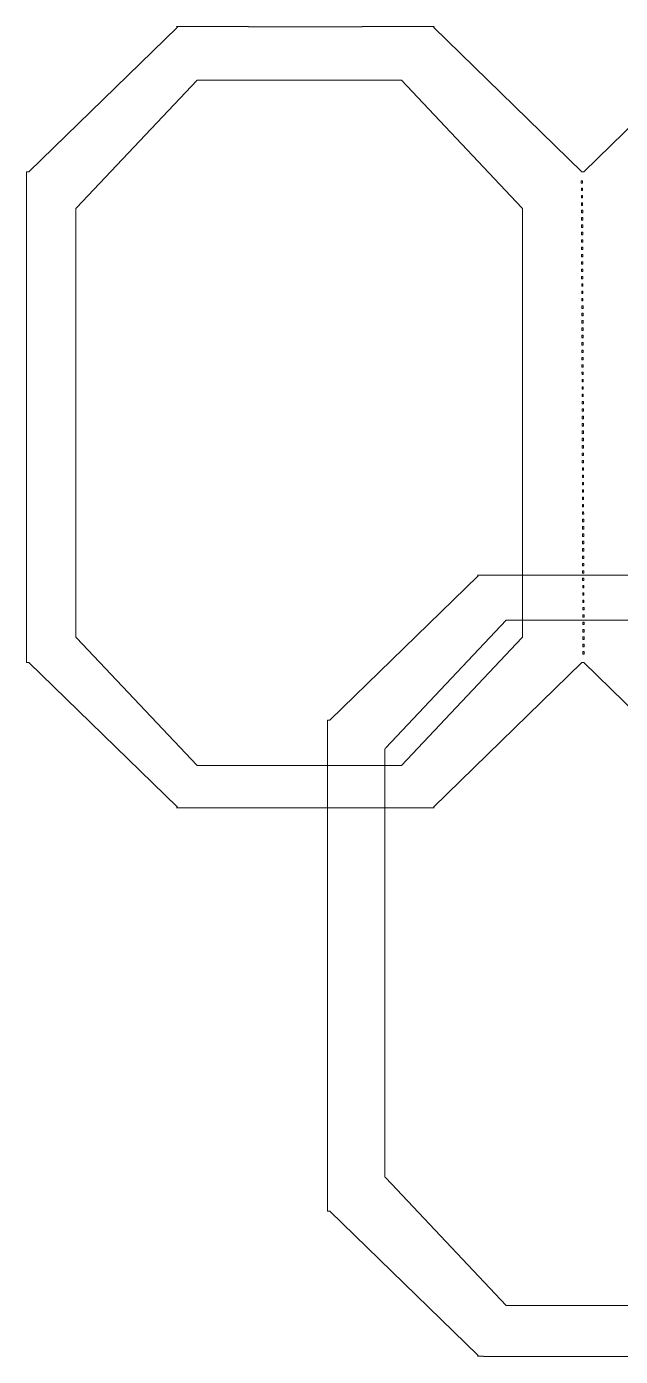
# Model space of a CAD drawing. Header units: centimetres. Extents: x -15.1 to 15.1, y -14.2 to 14.2.
# Drawn here: x -15.07 to -2.4, y -14.17 to 14.17 of the extents above; entities that cross this region are included whole.
import ezdxf

# ---------------------------------------------------------------- set-up
doc = ezdxf.new("R2010")
doc.units = ezdxf.units.CM
doc.header["$MEASUREMENT"] = 0
doc.layers.add('Layer 1', color=7, linetype='Continuous')

msp = doc.modelspace()

# ---------------------------------------------------------------- linework, layer by layer
at = {"layer": 'Layer 1', "color": 254, "lineweight": 15}
for points, knots in [([(-11.86756, 14.17124), (-11.86756, 14.17124), (-11.85185, 14.15718), (-11.85185, 14.15718), (-11.85185, 14.15718), (-11.85185, 14.15718), (-15.01693, 11.07478), (-15.01693, 11.07478), (-15.01693, 11.07478), (-15.01693, 11.07478), (-15.06819, 11.07478), (-15.06819, 11.07478), (-15.06819, 11.07478), (-15.06819, 11.07478), (-15.06819, 11.04005), (-15.06819, 11.04005), (-15.06819, 11.04005), (-15.06819, 11.04005), (-15.06819, 0.65019), (-15.06819, 0.65019), (-15.06819, 0.65019), (-15.06819, 0.65019), (-15.06819, 0.61629), (-15.06819, 0.61629), (-15.06819, 0.61629), (-15.06819, 0.61629), (-15.01693, 0.61629), (-15.01693, 0.61629), (-15.01693, 0.61629), (-15.01693, 0.61629), (-11.85185, -2.46611), (-11.85185, -2.46611), (-11.85185, -2.46611), (-11.85185, -2.46611), (-11.86756, -2.48017), (-11.86756, -2.48017), (-11.86756, -2.48017), (-11.86756, -2.48017), (-11.74023, -2.48017), (-11.74023, -2.48017), (-11.74023, -2.48017), (-11.74023, -2.48017), (-11.74023, -2.48266), (-11.74023, -2.48266), (-11.74023, -2.48266), (-11.74023, -2.48266), (-6.62798, -2.48266), (-6.62798, -2.48266), (-6.62798, -2.48266), (-6.62798, -2.48266), (-6.62798, -2.48017), (-6.62798, -2.48017), (-6.62798, -2.48017), (-6.62798, -2.48017), (-6.37745, -2.48017), (-6.37745, -2.48017), (-6.37745, -2.48017), (-6.37745, -2.48017), (-6.39316, -2.46611), (-6.39316, -2.46611), (-6.39316, -2.46611), (-6.39316, -2.46611), (-3.22808, 0.61629), (-3.22808, 0.61629), (-3.22808, 0.61629), (-3.22808, 0.61629), (-3.18757, 0.61629), (-3.18757, 0.61629), (-3.18757, 0.61629), (-3.18757, 0.61629), (-0.02249, -2.46611), (-0.02249, -2.46611), (-0.02249, -2.46611), (-0.02249, -2.46611), (-0.0382, -2.48017), (-0.0382, -2.48017), (-0.0382, -2.48017), (-0.0382, -2.48017), (0.08913, -2.48017), (0.08913, -2.48017), (0.08913, -2.48017), (0.08913, -2.48017), (0.08913, -2.48266), (0.08913, -2.48266), (0.08913, -2.48266), (0.08913, -2.48266), (5.20137, -2.48266), (5.20137, -2.48266), (5.20137, -2.48266), (5.20137, -2.48266), (5.20137, -2.48017), (5.20137, -2.48017), (5.20137, -2.48017), (5.20137, -2.48017), (5.4519, -2.48017), (5.4519, -2.48017), (5.4519, -2.48017), (5.4519, -2.48017), (5.43619, -2.46611), (5.43619, -2.46611), (5.43619, -2.46611), (5.43619, -2.46611), (8.60127, 0.61629), (8.60127, 0.61629), (8.60127, 0.61629), (8.60127, 0.61629), (8.65253, 0.61629), (8.65253, 0.61629), (8.65253, 0.61629), (8.65253, 0.61629), (8.65253, 0.65102), (8.65253, 0.65102), (8.65253, 0.65102), (8.65253, 0.65102), (8.65253, 11.04088), (8.65253, 11.04088), (8.65253, 11.04088), (8.65253, 11.04088), (8.65253, 11.07478), (8.65253, 11.07478), (8.65253, 11.07478), (8.65253, 11.07478), (8.60127, 11.07478), (8.60127, 11.07478), (8.60127, 11.07478), (8.60127, 11.07478), (5.43619, 14.15718), (5.43619, 14.15718), (5.43619, 14.15718), (5.43619, 14.15718), (5.4519, 14.17124), (5.4519, 14.17124), (5.4519, 14.17124), (5.4519, 14.17124), (3.91897, 14.17124), (3.91897, 14.17124), (3.91897, 14.17124), (3.91897, 14.17124), (3.91897, 14.16875), (3.91897, 14.16875), (3.91897, 14.16875), (3.91897, 14.16875), (1.49473, 14.16875), (1.49473, 14.16875), (1.49473, 14.16875), (1.49473, 14.16875), (1.49473, 14.17124), (1.49473, 14.17124), (1.49473, 14.17124), (1.49473, 14.17124), (-0.0382, 14.17124), (-0.0382, 14.17124), (-0.0382, 14.17124), (-0.0382, 14.17124), (-0.02249, 14.15718), (-0.02249, 14.15718), (-0.02249, 14.15718), (-0.02249, 14.15718), (-3.18757, 11.07478), (-3.18757, 11.07478), (-3.18757, 11.07478), (-3.18757, 11.07478), (-3.22808, 11.07478), (-3.22808, 11.07478), (-3.22808, 11.07478), (-3.22808, 11.07478), (-6.39316, 14.15718), (-6.39316, 14.15718), (-6.39316, 14.15718), (-6.39316, 14.15718), (-6.37745, 14.17124), (-6.37745, 14.17124), (-6.37745, 14.17124), (-6.37745, 14.17124), (-7.91038, 14.17124), (-7.91038, 14.17124), (-7.91038, 14.17124), (-7.91038, 14.17124), (-7.91038, 14.16875), (-7.91038, 14.16875), (-7.91038, 14.16875), (-7.91038, 14.16875), (-10.33462, 14.16875), (-10.33462, 14.16875), (-10.33462, 14.16875), (-10.33462, 14.16875), (-10.33462, 14.17124), (-10.33462, 14.17124), (-10.33462, 14.17124), (-10.33462, 14.17124), (-11.86755, 14.17124), (-11.86755, 14.17124), (-11.86755, 14.17124), (-11.86755, 14.17124), (-11.86756, 14.17124), (-11.86756, 14.17124)], [0, 0, 0, 0, 0.02, 0.02, 0.02, 0.02, 0.04, 0.04, 0.04, 0.04, 0.06, 0.06, 0.06, 0.06, 0.08, 0.08, 0.08, 0.08, 0.1, 0.1, 0.1, 0.1, 0.12, 0.12, 0.12, 0.12, 0.14, 0.14, 0.14, 0.14, 0.16, 0.16, 0.16, 0.16, 0.18, 0.18, 0.18, 0.18, 0.2, 0.2, 0.2, 0.2, 0.22, 0.22, 0.22, 0.22, 0.24, 0.24, 0.24, 0.24, 0.26, 0.26, 0.26, 0.26, 0.28, 0.28, 0.28, 0.28, 0.3, 0.3, 0.3, 0.3, 0.32, 0.32, 0.32, 0.32, 0.34, 0.34, 0.34, 0.34, 0.36, 0.36, 0.36, 0.36, 0.38, 0.38, 0.38, 0.38, 0.4, 0.4, 0.4, 0.4, 0.42, 0.42, 0.42, 0.42, 0.44, 0.44, 0.44, 0.44, 0.46, 0.46, 0.46, 0.46, 0.48, 0.48, 0.48, 0.48, 0.5, 0.5, 0.5, 0.5, 0.52, 0.52, 0.52, 0.52, 0.54, 0.54, 0.54, 0.54, 0.56, 0.56, 0.56, 0.56, 0.58, 0.58, 0.58, 0.58, 0.6, 0.6, 0.6, 0.6, 0.62, 0.62, 0.62, 0.62, 0.64, 0.64, 0.64, 0.64, 0.66, 0.66, 0.66, 0.66, 0.68, 0.68, 0.68, 0.68, 0.7, 0.7, 0.7, 0.7, 0.72, 0.72, 0.72, 0.72, 0.74, 0.74, 0.74, 0.74, 0.76, 0.76, 0.76, 0.76, 0.78, 0.78, 0.78, 0.78, 0.8, 0.8, 0.8, 0.8, 0.82, 0.82, 0.82, 0.82, 0.84, 0.84, 0.84, 0.84, 0.86, 0.86, 0.86, 0.86, 0.88, 0.88, 0.88, 0.88, 0.9, 0.9, 0.9, 0.9, 0.92, 0.92, 0.92, 0.92, 0.94, 0.94, 0.94, 0.94, 0.96, 0.96, 0.96, 0.96, 1, 1, 1, 1]), ([(-3.23801, 10.88379), (-3.23801, 10.88379), (-3.21155, 10.88379), (-3.21155, 10.88379), (-3.21155, 10.88379), (-3.21155, 10.88379), (-3.21155, 10.8317), (-3.21155, 10.8317), (-3.21155, 10.8317), (-3.21155, 10.8317), (-3.23801, 10.8317), (-3.23801, 10.8317), (-3.23801, 10.8317), (-3.23801, 10.8317), (-3.23801, 10.88379), (-3.23801, 10.88379)], [0, 0, 0, 0, 0.2, 0.2, 0.2, 0.2, 0.4, 0.4, 0.4, 0.4, 0.6, 0.6, 0.6, 0.6, 1, 1, 1, 1]), ([(-3.23636, 10.72752), (-3.23636, 10.72752), (-3.2099, 10.72752), (-3.2099, 10.72752), (-3.2099, 10.72752), (-3.2099, 10.72752), (-3.2099, 10.6746), (-3.2099, 10.6746), (-3.2099, 10.6746), (-3.2099, 10.6746), (-3.23636, 10.6746), (-3.23636, 10.6746), (-3.23636, 10.6746), (-3.23636, 10.6746), (-3.23636, 10.72752), (-3.23636, 10.72752)], [0, 0, 0, 0, 0.2, 0.2, 0.2, 0.2, 0.4, 0.4, 0.4, 0.4, 0.6, 0.6, 0.6, 0.6, 1, 1, 1, 1]), ([(-3.23636, 10.57043), (-3.23636, 10.57043), (-3.2099, 10.57043), (-3.2099, 10.57043), (-3.2099, 10.57043), (-3.2099, 10.57043), (-3.2099, 10.51834), (-3.2099, 10.51834), (-3.2099, 10.51834), (-3.2099, 10.51834), (-3.23636, 10.51834), (-3.23636, 10.51834), (-3.23636, 10.51834), (-3.23636, 10.51834), (-3.23636, 10.57043), (-3.23636, 10.57043)], [0, 0, 0, 0, 0.2, 0.2, 0.2, 0.2, 0.4, 0.4, 0.4, 0.4, 0.6, 0.6, 0.6, 0.6, 1, 1, 1, 1]), ([(-3.23636, 10.41333), (-3.23636, 10.41333), (-3.2099, 10.41333), (-3.2099, 10.41333), (-3.2099, 10.41333), (-3.2099, 10.41333), (-3.2099, 10.36124), (-3.2099, 10.36124), (-3.2099, 10.36124), (-3.2099, 10.36124), (-3.23636, 10.36124), (-3.23636, 10.36124), (-3.23636, 10.36124), (-3.23636, 10.36124), (-3.23636, 10.41333), (-3.23636, 10.41333)], [0, 0, 0, 0, 0.2, 0.2, 0.2, 0.2, 0.4, 0.4, 0.4, 0.4, 0.6, 0.6, 0.6, 0.6, 1, 1, 1, 1]), ([(-3.2347, 10.25706), (-3.2347, 10.25706), (-3.20824, 10.25706), (-3.20824, 10.25706), (-3.20824, 10.25706), (-3.20824, 10.25706), (-3.20824, 10.20497), (-3.20824, 10.20497), (-3.20824, 10.20497), (-3.20824, 10.20497), (-3.2347, 10.20497), (-3.2347, 10.20497), (-3.2347, 10.20497), (-3.2347, 10.20497), (-3.2347, 10.25706), (-3.2347, 10.25706)], [0, 0, 0, 0, 0.2, 0.2, 0.2, 0.2, 0.4, 0.4, 0.4, 0.4, 0.6, 0.6, 0.6, 0.6, 1, 1, 1, 1]), ([(-3.2347, 10.09996), (-3.2347, 10.09996), (-3.20824, 10.09996), (-3.20824, 10.09996), (-3.20824, 10.09996), (-3.20824, 10.09996), (-3.20824, 10.04787), (-3.20824, 10.04787), (-3.20824, 10.04787), (-3.20824, 10.04787), (-3.2347, 10.04787), (-3.2347, 10.04787), (-3.2347, 10.04787), (-3.2347, 10.04787), (-3.2347, 10.09996), (-3.2347, 10.09996)], [0, 0, 0, 0, 0.2, 0.2, 0.2, 0.2, 0.4, 0.4, 0.4, 0.4, 0.6, 0.6, 0.6, 0.6, 1, 1, 1, 1]), ([(-3.2347, 9.94369), (-3.2347, 9.94369), (-3.20824, 9.94369), (-3.20824, 9.94369), (-3.20824, 9.94369), (-3.20824, 9.94369), (-3.20824, 9.89077), (-3.20824, 9.89077), (-3.20824, 9.89077), (-3.20824, 9.89077), (-3.2347, 9.89077), (-3.2347, 9.89077), (-3.2347, 9.89077), (-3.2347, 9.89077), (-3.2347, 9.94369), (-3.2347, 9.94369)], [0, 0, 0, 0, 0.2, 0.2, 0.2, 0.2, 0.4, 0.4, 0.4, 0.4, 0.6, 0.6, 0.6, 0.6, 1, 1, 1, 1]), ([(-3.2347, 9.7866), (-3.2347, 9.7866), (-3.20824, 9.7866), (-3.20824, 9.7866), (-3.20824, 9.7866), (-3.20824, 9.7866), (-3.20659, 9.73451), (-3.20659, 9.73451), (-3.20659, 9.73451), (-3.20659, 9.73451), (-3.23305, 9.73451), (-3.23305, 9.73451), (-3.23305, 9.73451), (-3.23305, 9.73451), (-3.2347, 9.7866), (-3.2347, 9.7866)], [0, 0, 0, 0, 0.2, 0.2, 0.2, 0.2, 0.4, 0.4, 0.4, 0.4, 0.6, 0.6, 0.6, 0.6, 1, 1, 1, 1]), ([(-3.23305, 9.6295), (-3.23305, 9.6295), (-3.20659, 9.6295), (-3.20659, 9.6295), (-3.20659, 9.6295), (-3.20659, 9.6295), (-3.20659, 9.57741), (-3.20659, 9.57741), (-3.20659, 9.57741), (-3.20659, 9.57741), (-3.23305, 9.57741), (-3.23305, 9.57741), (-3.23305, 9.57741), (-3.23305, 9.57741), (-3.23305, 9.6295), (-3.23305, 9.6295)], [0, 0, 0, 0, 0.2, 0.2, 0.2, 0.2, 0.4, 0.4, 0.4, 0.4, 0.6, 0.6, 0.6, 0.6, 1, 1, 1, 1]), ([(-3.23305, 9.47323), (-3.23305, 9.47323), (-3.20659, 9.47323), (-3.20659, 9.47323), (-3.20659, 9.47323), (-3.20659, 9.47323), (-3.20659, 9.42031), (-3.20659, 9.42031), (-3.20659, 9.42031), (-3.20659, 9.42031), (-3.23305, 9.42031), (-3.23305, 9.42031), (-3.23305, 9.42031), (-3.23305, 9.42031), (-3.23305, 9.47323), (-3.23305, 9.47323)], [0, 0, 0, 0, 0.2, 0.2, 0.2, 0.2, 0.4, 0.4, 0.4, 0.4, 0.6, 0.6, 0.6, 0.6, 1, 1, 1, 1]), ([(-3.23305, 9.31614), (-3.23305, 9.31614), (-3.20659, 9.31614), (-3.20659, 9.31614), (-3.20659, 9.31614), (-3.20659, 9.31614), (-3.20494, 9.26405), (-3.20494, 9.26405), (-3.20494, 9.26405), (-3.20494, 9.26405), (-3.2314, 9.26405), (-3.2314, 9.26405), (-3.2314, 9.26405), (-3.2314, 9.26405), (-3.23305, 9.31614), (-3.23305, 9.31614)], [0, 0, 0, 0, 0.2, 0.2, 0.2, 0.2, 0.4, 0.4, 0.4, 0.4, 0.6, 0.6, 0.6, 0.6, 1, 1, 1, 1]), ([(-3.23139, 9.15904), (-3.23139, 9.15904), (-3.20493, 9.15904), (-3.20493, 9.15904), (-3.20493, 9.15904), (-3.20493, 9.15904), (-3.20493, 9.10695), (-3.20493, 9.10695), (-3.20493, 9.10695), (-3.20493, 9.10695), (-3.23139, 9.10695), (-3.23139, 9.10695), (-3.23139, 9.10695), (-3.23139, 9.10695), (-3.23139, 9.15904), (-3.23139, 9.15904)], [0, 0, 0, 0, 0.2, 0.2, 0.2, 0.2, 0.4, 0.4, 0.4, 0.4, 0.6, 0.6, 0.6, 0.6, 1, 1, 1, 1]), ([(-3.23139, 9.00277), (-3.23139, 9.00277), (-3.20493, 9.00277), (-3.20493, 9.00277), (-3.20493, 9.00277), (-3.20493, 9.00277), (-3.20493, 8.95068), (-3.20493, 8.95068), (-3.20493, 8.95068), (-3.20493, 8.95068), (-3.23139, 8.95068), (-3.23139, 8.95068), (-3.23139, 8.95068), (-3.23139, 8.95068), (-3.23139, 9.00277), (-3.23139, 9.00277)], [0, 0, 0, 0, 0.2, 0.2, 0.2, 0.2, 0.4, 0.4, 0.4, 0.4, 0.6, 0.6, 0.6, 0.6, 1, 1, 1, 1]), ([(-3.23139, 8.84567), (-3.23139, 8.84567), (-3.20493, 8.84567), (-3.20493, 8.84567), (-3.20493, 8.84567), (-3.20493, 8.84567), (-3.20493, 8.79358), (-3.20493, 8.79358), (-3.20493, 8.79358), (-3.20493, 8.79358), (-3.23139, 8.79358), (-3.23139, 8.79358), (-3.23139, 8.79358), (-3.23139, 8.79358), (-3.23139, 8.84567), (-3.23139, 8.84567)], [0, 0, 0, 0, 0.2, 0.2, 0.2, 0.2, 0.4, 0.4, 0.4, 0.4, 0.6, 0.6, 0.6, 0.6, 1, 1, 1, 1]), ([(-3.22974, 8.6894), (-3.22974, 8.6894), (-3.20328, 8.6894), (-3.20328, 8.6894), (-3.20328, 8.6894), (-3.20328, 8.6894), (-3.20328, 8.63648), (-3.20328, 8.63648), (-3.20328, 8.63648), (-3.20328, 8.63648), (-3.22974, 8.63648), (-3.22974, 8.63648), (-3.22974, 8.63648), (-3.22974, 8.63648), (-3.22974, 8.6894), (-3.22974, 8.6894)], [0, 0, 0, 0, 0.2, 0.2, 0.2, 0.2, 0.4, 0.4, 0.4, 0.4, 0.6, 0.6, 0.6, 0.6, 1, 1, 1, 1]), ([(-3.22974, 8.53231), (-3.22974, 8.53231), (-3.20328, 8.53231), (-3.20328, 8.53231), (-3.20328, 8.53231), (-3.20328, 8.53231), (-3.20328, 8.48022), (-3.20328, 8.48022), (-3.20328, 8.48022), (-3.20328, 8.48022), (-3.22974, 8.48022), (-3.22974, 8.48022), (-3.22974, 8.48022), (-3.22974, 8.48022), (-3.22974, 8.53231), (-3.22974, 8.53231)], [0, 0, 0, 0, 0.2, 0.2, 0.2, 0.2, 0.4, 0.4, 0.4, 0.4, 0.6, 0.6, 0.6, 0.6, 1, 1, 1, 1]), ([(-3.22974, 8.37521), (-3.22974, 8.37521), (-3.20328, 8.37521), (-3.20328, 8.37521), (-3.20328, 8.37521), (-3.20328, 8.37521), (-3.20328, 8.32312), (-3.20328, 8.32312), (-3.20328, 8.32312), (-3.20328, 8.32312), (-3.22974, 8.32312), (-3.22974, 8.32312), (-3.22974, 8.32312), (-3.22974, 8.32312), (-3.22974, 8.37521), (-3.22974, 8.37521)], [0, 0, 0, 0, 0.2, 0.2, 0.2, 0.2, 0.4, 0.4, 0.4, 0.4, 0.6, 0.6, 0.6, 0.6, 1, 1, 1, 1]), ([(-3.22809, 8.21894), (-3.22809, 8.21894), (-3.20163, 8.21894), (-3.20163, 8.21894), (-3.20163, 8.21894), (-3.20163, 8.21894), (-3.20163, 8.16602), (-3.20163, 8.16602), (-3.20163, 8.16602), (-3.20163, 8.16602), (-3.22809, 8.16602), (-3.22809, 8.16602), (-3.22809, 8.16602), (-3.22809, 8.16602), (-3.22809, 8.21894), (-3.22809, 8.21894)], [0, 0, 0, 0, 0.2, 0.2, 0.2, 0.2, 0.4, 0.4, 0.4, 0.4, 0.6, 0.6, 0.6, 0.6, 1, 1, 1, 1]), ([(-3.22809, 8.06184), (-3.22809, 8.06184), (-3.20163, 8.06184), (-3.20163, 8.06184), (-3.20163, 8.06184), (-3.20163, 8.06184), (-3.20163, 8.00975), (-3.20163, 8.00975), (-3.20163, 8.00975), (-3.20163, 8.00975), (-3.22809, 8.00975), (-3.22809, 8.00975), (-3.22809, 8.00975), (-3.22809, 8.00975), (-3.22809, 8.06184), (-3.22809, 8.06184)], [0, 0, 0, 0, 0.2, 0.2, 0.2, 0.2, 0.4, 0.4, 0.4, 0.4, 0.6, 0.6, 0.6, 0.6, 1, 1, 1, 1]), ([(-3.22809, 7.90475), (-3.22809, 7.90475), (-3.20163, 7.90475), (-3.20163, 7.90475), (-3.20163, 7.90475), (-3.20163, 7.90475), (-3.20163, 7.85266), (-3.20163, 7.85266), (-3.20163, 7.85266), (-3.20163, 7.85266), (-3.22809, 7.85266), (-3.22809, 7.85266), (-3.22809, 7.85266), (-3.22809, 7.85266), (-3.22809, 7.90475), (-3.22809, 7.90475)], [0, 0, 0, 0, 0.2, 0.2, 0.2, 0.2, 0.4, 0.4, 0.4, 0.4, 0.6, 0.6, 0.6, 0.6, 1, 1, 1, 1]), ([(-3.22643, 7.74848), (-3.22643, 7.74848), (-3.19997, 7.74848), (-3.19997, 7.74848), (-3.19997, 7.74848), (-3.19997, 7.74848), (-3.19997, 7.69639), (-3.19997, 7.69639), (-3.19997, 7.69639), (-3.19997, 7.69639), (-3.22643, 7.69639), (-3.22643, 7.69639), (-3.22643, 7.69639), (-3.22643, 7.69639), (-3.22643, 7.74848), (-3.22643, 7.74848)], [0, 0, 0, 0, 0.2, 0.2, 0.2, 0.2, 0.4, 0.4, 0.4, 0.4, 0.6, 0.6, 0.6, 0.6, 1, 1, 1, 1]), ([(-3.22643, 7.59138), (-3.22643, 7.59138), (-3.19997, 7.59138), (-3.19997, 7.59138), (-3.19997, 7.59138), (-3.19997, 7.59138), (-3.19997, 7.53929), (-3.19997, 7.53929), (-3.19997, 7.53929), (-3.19997, 7.53929), (-3.22643, 7.53929), (-3.22643, 7.53929), (-3.22643, 7.53929), (-3.22643, 7.53929), (-3.22643, 7.59138), (-3.22643, 7.59138)], [0, 0, 0, 0, 0.2, 0.2, 0.2, 0.2, 0.4, 0.4, 0.4, 0.4, 0.6, 0.6, 0.6, 0.6, 1, 1, 1, 1]), ([(-3.22643, 7.43511), (-3.22643, 7.43511), (-3.19997, 7.43511), (-3.19997, 7.43511), (-3.19997, 7.43511), (-3.19997, 7.43511), (-3.19997, 7.38219), (-3.19997, 7.38219), (-3.19997, 7.38219), (-3.19997, 7.38219), (-3.22643, 7.38219), (-3.22643, 7.38219), (-3.22643, 7.38219), (-3.22643, 7.38219), (-3.22643, 7.43511), (-3.22643, 7.43511)], [0, 0, 0, 0, 0.2, 0.2, 0.2, 0.2, 0.4, 0.4, 0.4, 0.4, 0.6, 0.6, 0.6, 0.6, 1, 1, 1, 1]), ([(-3.22478, 7.27802), (-3.22478, 7.27802), (-3.19832, 7.27802), (-3.19832, 7.27802), (-3.19832, 7.27802), (-3.19832, 7.27802), (-3.19832, 7.22593), (-3.19832, 7.22593), (-3.19832, 7.22593), (-3.19832, 7.22593), (-3.22478, 7.22593), (-3.22478, 7.22593), (-3.22478, 7.22593), (-3.22478, 7.22593), (-3.22478, 7.27802), (-3.22478, 7.27802)], [0, 0, 0, 0, 0.2, 0.2, 0.2, 0.2, 0.4, 0.4, 0.4, 0.4, 0.6, 0.6, 0.6, 0.6, 1, 1, 1, 1]), ([(-3.22478, 7.12092), (-3.22478, 7.12092), (-3.19832, 7.12092), (-3.19832, 7.12092), (-3.19832, 7.12092), (-3.19832, 7.12092), (-3.19832, 7.06883), (-3.19832, 7.06883), (-3.19832, 7.06883), (-3.19832, 7.06883), (-3.22478, 7.06883), (-3.22478, 7.06883), (-3.22478, 7.06883), (-3.22478, 7.06883), (-3.22478, 7.12092), (-3.22478, 7.12092)], [0, 0, 0, 0, 0.2, 0.2, 0.2, 0.2, 0.4, 0.4, 0.4, 0.4, 0.6, 0.6, 0.6, 0.6, 1, 1, 1, 1]), ([(-3.22478, 6.96465), (-3.22478, 6.96465), (-3.19832, 6.96465), (-3.19832, 6.96465), (-3.19832, 6.96465), (-3.19832, 6.96465), (-3.19832, 6.91173), (-3.19832, 6.91173), (-3.19832, 6.91173), (-3.19832, 6.91173), (-3.22478, 6.91173), (-3.22478, 6.91173), (-3.22478, 6.91173), (-3.22478, 6.91173), (-3.22478, 6.96465), (-3.22478, 6.96465)], [0, 0, 0, 0, 0.2, 0.2, 0.2, 0.2, 0.4, 0.4, 0.4, 0.4, 0.6, 0.6, 0.6, 0.6, 1, 1, 1, 1]), ([(-3.22478, 6.80756), (-3.22478, 6.80756), (-3.19832, 6.80756), (-3.19832, 6.80756), (-3.19832, 6.80756), (-3.19832, 6.80756), (-3.19667, 6.75547), (-3.19667, 6.75547), (-3.19667, 6.75547), (-3.19667, 6.75547), (-3.22313, 6.75547), (-3.22313, 6.75547), (-3.22313, 6.75547), (-3.22313, 6.75547), (-3.22478, 6.80756), (-3.22478, 6.80756)], [0, 0, 0, 0, 0.2, 0.2, 0.2, 0.2, 0.4, 0.4, 0.4, 0.4, 0.6, 0.6, 0.6, 0.6, 1, 1, 1, 1]), ([(-3.22313, 6.65046), (-3.22313, 6.65046), (-3.19667, 6.65046), (-3.19667, 6.65046), (-3.19667, 6.65046), (-3.19667, 6.65046), (-3.19667, 6.59837), (-3.19667, 6.59837), (-3.19667, 6.59837), (-3.19667, 6.59837), (-3.22313, 6.59837), (-3.22313, 6.59837), (-3.22313, 6.59837), (-3.22313, 6.59837), (-3.22313, 6.65046), (-3.22313, 6.65046)], [0, 0, 0, 0, 0.2, 0.2, 0.2, 0.2, 0.4, 0.4, 0.4, 0.4, 0.6, 0.6, 0.6, 0.6, 1, 1, 1, 1]), ([(-3.22313, 6.49419), (-3.22313, 6.49419), (-3.19667, 6.49419), (-3.19667, 6.49419), (-3.19667, 6.49419), (-3.19667, 6.49419), (-3.19667, 6.4421), (-3.19667, 6.4421), (-3.19667, 6.4421), (-3.19667, 6.4421), (-3.22313, 6.4421), (-3.22313, 6.4421), (-3.22313, 6.4421), (-3.22313, 6.4421), (-3.22313, 6.49419), (-3.22313, 6.49419)], [0, 0, 0, 0, 0.2, 0.2, 0.2, 0.2, 0.4, 0.4, 0.4, 0.4, 0.6, 0.6, 0.6, 0.6, 1, 1, 1, 1]), ([(-3.22313, 6.33709), (-3.22313, 6.33709), (-3.19667, 6.33709), (-3.19667, 6.33709), (-3.19667, 6.33709), (-3.19667, 6.33709), (-3.19667, 6.285), (-3.19667, 6.285), (-3.19667, 6.285), (-3.19667, 6.285), (-3.22313, 6.285), (-3.22313, 6.285), (-3.22313, 6.285), (-3.22313, 6.285), (-3.22313, 6.33709), (-3.22313, 6.33709)], [0, 0, 0, 0, 0.2, 0.2, 0.2, 0.2, 0.4, 0.4, 0.4, 0.4, 0.6, 0.6, 0.6, 0.6, 1, 1, 1, 1]), ([(-3.22147, 6.18082), (-3.22147, 6.18082), (-3.19501, 6.18082), (-3.19501, 6.18082), (-3.19501, 6.18082), (-3.19501, 6.18082), (-3.19501, 6.1279), (-3.19501, 6.1279), (-3.19501, 6.1279), (-3.19501, 6.1279), (-3.22147, 6.1279), (-3.22147, 6.1279), (-3.22147, 6.1279), (-3.22147, 6.1279), (-3.22147, 6.18082), (-3.22147, 6.18082)], [0, 0, 0, 0, 0.2, 0.2, 0.2, 0.2, 0.4, 0.4, 0.4, 0.4, 0.6, 0.6, 0.6, 0.6, 1, 1, 1, 1]), ([(-3.22147, 6.02373), (-3.22147, 6.02373), (-3.19501, 6.02373), (-3.19501, 6.02373), (-3.19501, 6.02373), (-3.19501, 6.02373), (-3.19501, 5.97164), (-3.19501, 5.97164), (-3.19501, 5.97164), (-3.19501, 5.97164), (-3.22147, 5.97164), (-3.22147, 5.97164), (-3.22147, 5.97164), (-3.22147, 5.97164), (-3.22147, 6.02373), (-3.22147, 6.02373)], [0, 0, 0, 0, 0.2, 0.2, 0.2, 0.2, 0.4, 0.4, 0.4, 0.4, 0.6, 0.6, 0.6, 0.6, 1, 1, 1, 1]), ([(-3.22147, 5.86663), (-3.22147, 5.86663), (-3.19501, 5.86663), (-3.19501, 5.86663), (-3.19501, 5.86663), (-3.19501, 5.86663), (-3.19501, 5.81454), (-3.19501, 5.81454), (-3.19501, 5.81454), (-3.19501, 5.81454), (-3.22147, 5.81454), (-3.22147, 5.81454), (-3.22147, 5.81454), (-3.22147, 5.81454), (-3.22147, 5.86663), (-3.22147, 5.86663)], [0, 0, 0, 0, 0.2, 0.2, 0.2, 0.2, 0.4, 0.4, 0.4, 0.4, 0.6, 0.6, 0.6, 0.6, 1, 1, 1, 1]), ([(-3.21982, 5.71036), (-3.21982, 5.71036), (-3.19336, 5.71036), (-3.19336, 5.71036), (-3.19336, 5.71036), (-3.19336, 5.71036), (-3.19336, 5.65744), (-3.19336, 5.65744), (-3.19336, 5.65744), (-3.19336, 5.65744), (-3.21982, 5.65744), (-3.21982, 5.65744), (-3.21982, 5.65744), (-3.21982, 5.65744), (-3.21982, 5.71036), (-3.21982, 5.71036)], [0, 0, 0, 0, 0.2, 0.2, 0.2, 0.2, 0.4, 0.4, 0.4, 0.4, 0.6, 0.6, 0.6, 0.6, 1, 1, 1, 1]), ([(-3.21982, 5.55326), (-3.21982, 5.55326), (-3.19336, 5.55326), (-3.19336, 5.55326), (-3.19336, 5.55326), (-3.19336, 5.55326), (-3.19336, 5.50117), (-3.19336, 5.50117), (-3.19336, 5.50117), (-3.19336, 5.50117), (-3.21982, 5.50117), (-3.21982, 5.50117), (-3.21982, 5.50117), (-3.21982, 5.50117), (-3.21982, 5.55326), (-3.21982, 5.55326)], [0, 0, 0, 0, 0.2, 0.2, 0.2, 0.2, 0.4, 0.4, 0.4, 0.4, 0.6, 0.6, 0.6, 0.6, 1, 1, 1, 1]), ([(-3.21982, 5.39617), (-3.21982, 5.39617), (-3.19336, 5.39617), (-3.19336, 5.39617), (-3.19336, 5.39617), (-3.19336, 5.39617), (-3.19336, 5.34408), (-3.19336, 5.34408), (-3.19336, 5.34408), (-3.19336, 5.34408), (-3.21982, 5.34408), (-3.21982, 5.34408), (-3.21982, 5.34408), (-3.21982, 5.34408), (-3.21982, 5.39617), (-3.21982, 5.39617)], [0, 0, 0, 0, 0.2, 0.2, 0.2, 0.2, 0.4, 0.4, 0.4, 0.4, 0.6, 0.6, 0.6, 0.6, 1, 1, 1, 1]), ([(-3.21817, 5.2399), (-3.21817, 5.2399), (-3.19171, 5.2399), (-3.19171, 5.2399), (-3.19171, 5.2399), (-3.19171, 5.2399), (-3.19171, 5.18781), (-3.19171, 5.18781), (-3.19171, 5.18781), (-3.19171, 5.18781), (-3.21817, 5.18781), (-3.21817, 5.18781), (-3.21817, 5.18781), (-3.21817, 5.18781), (-3.21817, 5.2399), (-3.21817, 5.2399)], [0, 0, 0, 0, 0.2, 0.2, 0.2, 0.2, 0.4, 0.4, 0.4, 0.4, 0.6, 0.6, 0.6, 0.6, 1, 1, 1, 1]), ([(-3.21817, 5.0828), (-3.21817, 5.0828), (-3.19171, 5.0828), (-3.19171, 5.0828), (-3.19171, 5.0828), (-3.19171, 5.0828), (-3.19171, 5.03071), (-3.19171, 5.03071), (-3.19171, 5.03071), (-3.19171, 5.03071), (-3.21817, 5.03071), (-3.21817, 5.03071), (-3.21817, 5.03071), (-3.21817, 5.03071), (-3.21817, 5.0828), (-3.21817, 5.0828)], [0, 0, 0, 0, 0.2, 0.2, 0.2, 0.2, 0.4, 0.4, 0.4, 0.4, 0.6, 0.6, 0.6, 0.6, 1, 1, 1, 1]), ([(-3.21817, 4.92571), (-3.21817, 4.92571), (-3.19171, 4.92571), (-3.19171, 4.92571), (-3.19171, 4.92571), (-3.19171, 4.92571), (-3.19171, 4.87362), (-3.19171, 4.87362), (-3.19171, 4.87362), (-3.19171, 4.87362), (-3.21817, 4.87362), (-3.21817, 4.87362), (-3.21817, 4.87362), (-3.21817, 4.87362), (-3.21817, 4.92571), (-3.21817, 4.92571)], [0, 0, 0, 0, 0.2, 0.2, 0.2, 0.2, 0.4, 0.4, 0.4, 0.4, 0.6, 0.6, 0.6, 0.6, 1, 1, 1, 1]), ([(-3.21651, 4.76944), (-3.21651, 4.76944), (-3.19005, 4.76944), (-3.19005, 4.76944), (-3.19005, 4.76944), (-3.19005, 4.76944), (-3.19005, 4.71735), (-3.19005, 4.71735), (-3.19005, 4.71735), (-3.19005, 4.71735), (-3.21651, 4.71735), (-3.21651, 4.71735), (-3.21651, 4.71735), (-3.21651, 4.71735), (-3.21651, 4.76944), (-3.21651, 4.76944)], [0, 0, 0, 0, 0.2, 0.2, 0.2, 0.2, 0.4, 0.4, 0.4, 0.4, 0.6, 0.6, 0.6, 0.6, 1, 1, 1, 1]), ([(-3.21651, 4.61234), (-3.21651, 4.61234), (-3.19005, 4.61234), (-3.19005, 4.61234), (-3.19005, 4.61234), (-3.19005, 4.61234), (-3.19005, 4.56025), (-3.19005, 4.56025), (-3.19005, 4.56025), (-3.19005, 4.56025), (-3.21651, 4.56025), (-3.21651, 4.56025), (-3.21651, 4.56025), (-3.21651, 4.56025), (-3.21651, 4.61234), (-3.21651, 4.61234)], [0, 0, 0, 0, 0.2, 0.2, 0.2, 0.2, 0.4, 0.4, 0.4, 0.4, 0.6, 0.6, 0.6, 0.6, 1, 1, 1, 1]), ([(-3.21651, 4.45607), (-3.21651, 4.45607), (-3.19005, 4.45607), (-3.19005, 4.45607), (-3.19005, 4.45607), (-3.19005, 4.45607), (-3.19005, 4.40315), (-3.19005, 4.40315), (-3.19005, 4.40315), (-3.19005, 4.40315), (-3.21651, 4.40315), (-3.21651, 4.40315), (-3.21651, 4.40315), (-3.21651, 4.40315), (-3.21651, 4.45607), (-3.21651, 4.45607)], [0, 0, 0, 0, 0.2, 0.2, 0.2, 0.2, 0.4, 0.4, 0.4, 0.4, 0.6, 0.6, 0.6, 0.6, 1, 1, 1, 1]), ([(-3.21651, 4.29897), (-3.21651, 4.29897), (-3.19005, 4.29897), (-3.19005, 4.29897), (-3.19005, 4.29897), (-3.19005, 4.29897), (-3.1884, 4.24688), (-3.1884, 4.24688), (-3.1884, 4.24688), (-3.1884, 4.24688), (-3.21486, 4.24688), (-3.21486, 4.24688), (-3.21486, 4.24688), (-3.21486, 4.24688), (-3.21651, 4.29897), (-3.21651, 4.29897)], [0, 0, 0, 0, 0.2, 0.2, 0.2, 0.2, 0.4, 0.4, 0.4, 0.4, 0.6, 0.6, 0.6, 0.6, 1, 1, 1, 1]), ([(-3.21486, 4.14188), (-3.21486, 4.14188), (-3.1884, 4.14188), (-3.1884, 4.14188), (-3.1884, 4.14188), (-3.1884, 4.14188), (-3.1884, 4.08979), (-3.1884, 4.08979), (-3.1884, 4.08979), (-3.1884, 4.08979), (-3.21486, 4.08979), (-3.21486, 4.08979), (-3.21486, 4.08979), (-3.21486, 4.08979), (-3.21486, 4.14188), (-3.21486, 4.14188)], [0, 0, 0, 0, 0.2, 0.2, 0.2, 0.2, 0.4, 0.4, 0.4, 0.4, 0.6, 0.6, 0.6, 0.6, 1, 1, 1, 1]), ([(-3.21486, 3.98561), (-3.21486, 3.98561), (-3.1884, 3.98561), (-3.1884, 3.98561), (-3.1884, 3.98561), (-3.1884, 3.98561), (-3.1884, 3.93352), (-3.1884, 3.93352), (-3.1884, 3.93352), (-3.1884, 3.93352), (-3.21486, 3.93352), (-3.21486, 3.93352), (-3.21486, 3.93352), (-3.21486, 3.93352), (-3.21486, 3.98561), (-3.21486, 3.98561)], [0, 0, 0, 0, 0.2, 0.2, 0.2, 0.2, 0.4, 0.4, 0.4, 0.4, 0.6, 0.6, 0.6, 0.6, 1, 1, 1, 1]), ([(-3.21486, 3.82851), (-3.21486, 3.82851), (-3.1884, 3.82851), (-3.1884, 3.82851), (-3.1884, 3.82851), (-3.1884, 3.82851), (-3.18675, 3.77642), (-3.18675, 3.77642), (-3.18675, 3.77642), (-3.18675, 3.77642), (-3.21321, 3.77642), (-3.21321, 3.77642), (-3.21321, 3.77642), (-3.21321, 3.77642), (-3.21486, 3.82851), (-3.21486, 3.82851)], [0, 0, 0, 0, 0.2, 0.2, 0.2, 0.2, 0.4, 0.4, 0.4, 0.4, 0.6, 0.6, 0.6, 0.6, 1, 1, 1, 1]), ([(-3.2132, 3.67141), (-3.2132, 3.67141), (-3.18674, 3.67141), (-3.18674, 3.67141), (-3.18674, 3.67141), (-3.18674, 3.67141), (-3.18674, 3.61932), (-3.18674, 3.61932), (-3.18674, 3.61932), (-3.18674, 3.61932), (-3.2132, 3.61932), (-3.2132, 3.61932), (-3.2132, 3.61932), (-3.2132, 3.61932), (-3.2132, 3.67141), (-3.2132, 3.67141)], [0, 0, 0, 0, 0.2, 0.2, 0.2, 0.2, 0.4, 0.4, 0.4, 0.4, 0.6, 0.6, 0.6, 0.6, 1, 1, 1, 1]), ([(-3.2132, 3.51515), (-3.2132, 3.51515), (-3.18674, 3.51515), (-3.18674, 3.51515), (-3.18674, 3.51515), (-3.18674, 3.51515), (-3.18674, 3.46306), (-3.18674, 3.46306), (-3.18674, 3.46306), (-3.18674, 3.46306), (-3.2132, 3.46306), (-3.2132, 3.46306), (-3.2132, 3.46306), (-3.2132, 3.46306), (-3.2132, 3.51515), (-3.2132, 3.51515)], [0, 0, 0, 0, 0.2, 0.2, 0.2, 0.2, 0.4, 0.4, 0.4, 0.4, 0.6, 0.6, 0.6, 0.6, 1, 1, 1, 1]), ([(-3.2132, 3.35805), (-3.2132, 3.35805), (-3.18674, 3.35805), (-3.18674, 3.35805), (-3.18674, 3.35805), (-3.18674, 3.35805), (-3.18674, 3.30596), (-3.18674, 3.30596), (-3.18674, 3.30596), (-3.18674, 3.30596), (-3.2132, 3.30596), (-3.2132, 3.30596), (-3.2132, 3.30596), (-3.2132, 3.30596), (-3.2132, 3.35805), (-3.2132, 3.35805)], [0, 0, 0, 0, 0.2, 0.2, 0.2, 0.2, 0.4, 0.4, 0.4, 0.4, 0.6, 0.6, 0.6, 0.6, 1, 1, 1, 1]), ([(-3.21155, 3.20178), (-3.21155, 3.20178), (-3.18509, 3.20178), (-3.18509, 3.20178), (-3.18509, 3.20178), (-3.18509, 3.20178), (-3.18509, 3.14886), (-3.18509, 3.14886), (-3.18509, 3.14886), (-3.18509, 3.14886), (-3.21155, 3.14886), (-3.21155, 3.14886), (-3.21155, 3.14886), (-3.21155, 3.14886), (-3.21155, 3.20178), (-3.21155, 3.20178)], [0, 0, 0, 0, 0.2, 0.2, 0.2, 0.2, 0.4, 0.4, 0.4, 0.4, 0.6, 0.6, 0.6, 0.6, 1, 1, 1, 1]), ([(-3.21155, 3.04468), (-3.21155, 3.04468), (-3.18509, 3.04468), (-3.18509, 3.04468), (-3.18509, 3.04468), (-3.18509, 3.04468), (-3.18509, 2.99259), (-3.18509, 2.99259), (-3.18509, 2.99259), (-3.18509, 2.99259), (-3.21155, 2.99259), (-3.21155, 2.99259), (-3.21155, 2.99259), (-3.21155, 2.99259), (-3.21155, 3.04468), (-3.21155, 3.04468)], [0, 0, 0, 0, 0.2, 0.2, 0.2, 0.2, 0.4, 0.4, 0.4, 0.4, 0.6, 0.6, 0.6, 0.6, 1, 1, 1, 1]), ([(-3.21155, 2.88759), (-3.21155, 2.88759), (-3.18509, 2.88759), (-3.18509, 2.88759), (-3.18509, 2.88759), (-3.18509, 2.88759), (-3.18509, 2.8355), (-3.18509, 2.8355), (-3.18509, 2.8355), (-3.18509, 2.8355), (-3.21155, 2.8355), (-3.21155, 2.8355), (-3.21155, 2.8355), (-3.21155, 2.8355), (-3.21155, 2.88759), (-3.21155, 2.88759)], [0, 0, 0, 0, 0.2, 0.2, 0.2, 0.2, 0.4, 0.4, 0.4, 0.4, 0.6, 0.6, 0.6, 0.6, 1, 1, 1, 1]), ([(-3.2099, 2.73132), (-3.2099, 2.73132), (-3.18344, 2.73132), (-3.18344, 2.73132), (-3.18344, 2.73132), (-3.18344, 2.73132), (-3.18344, 2.67923), (-3.18344, 2.67923), (-3.18344, 2.67923), (-3.18344, 2.67923), (-3.2099, 2.67923), (-3.2099, 2.67923), (-3.2099, 2.67923), (-3.2099, 2.67923), (-3.2099, 2.73132), (-3.2099, 2.73132)], [0, 0, 0, 0, 0.2, 0.2, 0.2, 0.2, 0.4, 0.4, 0.4, 0.4, 0.6, 0.6, 0.6, 0.6, 1, 1, 1, 1]), ([(-3.2099, 2.57422), (-3.2099, 2.57422), (-3.18344, 2.57422), (-3.18344, 2.57422), (-3.18344, 2.57422), (-3.18344, 2.57422), (-3.18344, 2.52213), (-3.18344, 2.52213), (-3.18344, 2.52213), (-3.18344, 2.52213), (-3.2099, 2.52213), (-3.2099, 2.52213), (-3.2099, 2.52213), (-3.2099, 2.52213), (-3.2099, 2.57422), (-3.2099, 2.57422)], [0, 0, 0, 0, 0.2, 0.2, 0.2, 0.2, 0.4, 0.4, 0.4, 0.4, 0.6, 0.6, 0.6, 0.6, 1, 1, 1, 1]), ([(-5.45154, 2.48245), (-5.45154, 2.48245), (-5.43583, 2.46839), (-5.43583, 2.46839), (-5.43583, 2.46839), (-5.43583, 2.46839), (-8.60091, -0.61401), (-8.60091, -0.61401), (-8.60091, -0.61401), (-8.60091, -0.61401), (-8.65217, -0.61401), (-8.65217, -0.61401), (-8.65217, -0.61401), (-8.65217, -0.61401), (-8.65217, -0.64874), (-8.65217, -0.64874), (-8.65217, -0.64874), (-8.65217, -0.64874), (-8.65217, -11.0386), (-8.65217, -11.0386), (-8.65217, -11.0386), (-8.65217, -11.0386), (-8.65217, -11.0725), (-8.65217, -11.0725), (-8.65217, -11.0725), (-8.65217, -11.0725), (-8.60091, -11.0725), (-8.60091, -11.0725), (-8.60091, -11.0725), (-8.60091, -11.0725), (-5.43583, -14.15489), (-5.43583, -14.15489), (-5.43583, -14.15489), (-5.43583, -14.15489), (-5.45154, -14.16895), (-5.45154, -14.16895), (-5.45154, -14.16895), (-5.45154, -14.16895), (-5.32421, -14.16895), (-5.32421, -14.16895), (-5.32421, -14.16895), (-5.32421, -14.16895), (-5.32421, -14.17144), (-5.32421, -14.17144), (-5.32421, -14.17144), (-5.32421, -14.17144), (-0.21197, -14.17144), (-0.21197, -14.17144), (-0.21197, -14.17144), (-0.21197, -14.17144), (-0.21197, -14.16895), (-0.21197, -14.16895), (-0.21197, -14.16895), (-0.21197, -14.16895), (0.03856, -14.16895), (0.03856, -14.16895), (0.03856, -14.16895), (0.03856, -14.16895), (0.02285, -14.15489), (0.02285, -14.15489), (0.02285, -14.15489), (0.02285, -14.15489), (3.18793, -11.0725), (3.18793, -11.0725), (3.18793, -11.0725), (3.18793, -11.0725), (3.22845, -11.0725), (3.22845, -11.0725), (3.22845, -11.0725), (3.22845, -11.0725), (6.39353, -14.15489), (6.39353, -14.15489), (6.39353, -14.15489), (6.39353, -14.15489), (6.37782, -14.16895), (6.37782, -14.16895), (6.37782, -14.16895), (6.37782, -14.16895), (6.50515, -14.16895), (6.50515, -14.16895), (6.50515, -14.16895), (6.50515, -14.16895), (6.50515, -14.17144), (6.50515, -14.17144), (6.50515, -14.17144), (6.50515, -14.17144), (11.6174, -14.17144), (11.6174, -14.17144), (11.6174, -14.17144), (11.6174, -14.17144), (11.6174, -14.16895), (11.6174, -14.16895), (11.6174, -14.16895), (11.6174, -14.16895), (11.86793, -14.16895), (11.86793, -14.16895), (11.86793, -14.16895), (11.86793, -14.16895), (11.85222, -14.15489), (11.85222, -14.15489), (11.85222, -14.15489), (11.85222, -14.15489), (15.0173, -11.0725), (15.0173, -11.0725), (15.0173, -11.0725), (15.0173, -11.0725), (15.06856, -11.0725), (15.06856, -11.0725), (15.06856, -11.0725), (15.06856, -11.0725), (15.06856, -11.03777), (15.06856, -11.03777), (15.06856, -11.03777), (15.06856, -11.03777), (15.06856, -0.64791), (15.06856, -0.64791), (15.06856, -0.64791), (15.06856, -0.64791), (15.06856, -0.61401), (15.06856, -0.61401), (15.06856, -0.61401), (15.06856, -0.61401), (15.0173, -0.61401), (15.0173, -0.61401), (15.0173, -0.61401), (15.0173, -0.61401), (11.85222, 2.46839), (11.85222, 2.46839), (11.85222, 2.46839), (11.85222, 2.46839), (11.86793, 2.48245), (11.86793, 2.48245), (11.86793, 2.48245), (11.86793, 2.48245), (10.335, 2.48245), (10.335, 2.48245), (10.335, 2.48245), (10.335, 2.48245), (10.335, 2.47997), (10.335, 2.47997), (10.335, 2.47997), (10.335, 2.47997), (7.91076, 2.47997), (7.91076, 2.47997), (7.91076, 2.47997), (7.91076, 2.47997), (7.91076, 2.48245), (7.91076, 2.48245), (7.91076, 2.48245), (7.91076, 2.48245), (6.37783, 2.48245), (6.37783, 2.48245), (6.37783, 2.48245), (6.37783, 2.48245), (6.39354, 2.46839), (6.39354, 2.46839), (6.39354, 2.46839), (6.39354, 2.46839), (3.22846, -0.61401), (3.22846, -0.61401), (3.22846, -0.61401), (3.22846, -0.61401), (3.18794, -0.61401), (3.18794, -0.61401), (3.18794, -0.61401), (3.18794, -0.61401), (0.02286, 2.46839), (0.02286, 2.46839), (0.02286, 2.46839), (0.02286, 2.46839), (0.03857, 2.48245), (0.03857, 2.48245), (0.03857, 2.48245), (0.03857, 2.48245), (-1.49436, 2.48245), (-1.49436, 2.48245), (-1.49436, 2.48245), (-1.49436, 2.48245), (-1.49436, 2.47997), (-1.49436, 2.47997), (-1.49436, 2.47997), (-1.49436, 2.47997), (-3.9186, 2.47997), (-3.9186, 2.47997), (-3.9186, 2.47997), (-3.9186, 2.47997), (-3.9186, 2.48245), (-3.9186, 2.48245), (-3.9186, 2.48245), (-3.9186, 2.48245), (-5.45153, 2.48245), (-5.45153, 2.48245), (-5.45153, 2.48245), (-5.45153, 2.48245), (-5.45154, 2.48245), (-5.45154, 2.48245)], [0, 0, 0, 0, 0.02, 0.02, 0.02, 0.02, 0.04, 0.04, 0.04, 0.04, 0.06, 0.06, 0.06, 0.06, 0.08, 0.08, 0.08, 0.08, 0.1, 0.1, 0.1, 0.1, 0.12, 0.12, 0.12, 0.12, 0.14, 0.14, 0.14, 0.14, 0.16, 0.16, 0.16, 0.16, 0.18, 0.18, 0.18, 0.18, 0.2, 0.2, 0.2, 0.2, 0.22, 0.22, 0.22, 0.22, 0.24, 0.24, 0.24, 0.24, 0.26, 0.26, 0.26, 0.26, 0.28, 0.28, 0.28, 0.28, 0.3, 0.3, 0.3, 0.3, 0.32, 0.32, 0.32, 0.32, 0.34, 0.34, 0.34, 0.34, 0.36, 0.36, 0.36, 0.36, 0.38, 0.38, 0.38, 0.38, 0.4, 0.4, 0.4, 0.4, 0.42, 0.42, 0.42, 0.42, 0.44, 0.44, 0.44, 0.44, 0.46, 0.46, 0.46, 0.46, 0.48, 0.48, 0.48, 0.48, 0.5, 0.5, 0.5, 0.5, 0.52, 0.52, 0.52, 0.52, 0.54, 0.54, 0.54, 0.54, 0.56, 0.56, 0.56, 0.56, 0.58, 0.58, 0.58, 0.58, 0.6, 0.6, 0.6, 0.6, 0.62, 0.62, 0.62, 0.62, 0.64, 0.64, 0.64, 0.64, 0.66, 0.66, 0.66, 0.66, 0.68, 0.68, 0.68, 0.68, 0.7, 0.7, 0.7, 0.7, 0.72, 0.72, 0.72, 0.72, 0.74, 0.74, 0.74, 0.74, 0.76, 0.76, 0.76, 0.76, 0.78, 0.78, 0.78, 0.78, 0.8, 0.8, 0.8, 0.8, 0.82, 0.82, 0.82, 0.82, 0.84, 0.84, 0.84, 0.84, 0.86, 0.86, 0.86, 0.86, 0.88, 0.88, 0.88, 0.88, 0.9, 0.9, 0.9, 0.9, 0.92, 0.92, 0.92, 0.92, 0.94, 0.94, 0.94, 0.94, 0.96, 0.96, 0.96, 0.96, 1, 1, 1, 1]), ([(-3.2099, 2.41713), (-3.2099, 2.41713), (-3.18344, 2.41713), (-3.18344, 2.41713), (-3.18344, 2.41713), (-3.18344, 2.41713), (-3.18344, 2.36504), (-3.18344, 2.36504), (-3.18344, 2.36504), (-3.18344, 2.36504), (-3.2099, 2.36504), (-3.2099, 2.36504), (-3.2099, 2.36504), (-3.2099, 2.36504), (-3.2099, 2.41713), (-3.2099, 2.41713)], [0, 0, 0, 0, 0.2, 0.2, 0.2, 0.2, 0.4, 0.4, 0.4, 0.4, 0.6, 0.6, 0.6, 0.6, 1, 1, 1, 1]), ([(-3.20824, 2.26085), (-3.20824, 2.26085), (-3.18178, 2.26085), (-3.18178, 2.26085), (-3.18178, 2.26085), (-3.18178, 2.26085), (-3.18178, 2.20876), (-3.18178, 2.20876), (-3.18178, 2.20876), (-3.18178, 2.20876), (-3.20824, 2.20876), (-3.20824, 2.20876), (-3.20824, 2.20876), (-3.20824, 2.20876), (-3.20824, 2.26085), (-3.20824, 2.26085)], [0, 0, 0, 0, 0.2, 0.2, 0.2, 0.2, 0.4, 0.4, 0.4, 0.4, 0.6, 0.6, 0.6, 0.6, 1, 1, 1, 1]), ([(-3.20824, 2.10376), (-3.20824, 2.10376), (-3.18178, 2.10376), (-3.18178, 2.10376), (-3.18178, 2.10376), (-3.18178, 2.10376), (-3.18178, 2.05167), (-3.18178, 2.05167), (-3.18178, 2.05167), (-3.18178, 2.05167), (-3.20824, 2.05167), (-3.20824, 2.05167), (-3.20824, 2.05167), (-3.20824, 2.05167), (-3.20824, 2.10376), (-3.20824, 2.10376)], [0, 0, 0, 0, 0.2, 0.2, 0.2, 0.2, 0.4, 0.4, 0.4, 0.4, 0.6, 0.6, 0.6, 0.6, 1, 1, 1, 1]), ([(-3.20824, 1.94749), (-3.20824, 1.94749), (-3.18178, 1.94749), (-3.18178, 1.94749), (-3.18178, 1.94749), (-3.18178, 1.94749), (-3.18178, 1.89457), (-3.18178, 1.89457), (-3.18178, 1.89457), (-3.18178, 1.89457), (-3.20824, 1.89457), (-3.20824, 1.89457), (-3.20824, 1.89457), (-3.20824, 1.89457), (-3.20824, 1.94749), (-3.20824, 1.94749)], [0, 0, 0, 0, 0.2, 0.2, 0.2, 0.2, 0.4, 0.4, 0.4, 0.4, 0.6, 0.6, 0.6, 0.6, 1, 1, 1, 1]), ([(-3.20659, 1.79039), (-3.20659, 1.79039), (-3.18013, 1.79039), (-3.18013, 1.79039), (-3.18013, 1.79039), (-3.18013, 1.79039), (-3.18013, 1.7383), (-3.18013, 1.7383), (-3.18013, 1.7383), (-3.18013, 1.7383), (-3.20659, 1.7383), (-3.20659, 1.7383), (-3.20659, 1.7383), (-3.20659, 1.7383), (-3.20659, 1.79039), (-3.20659, 1.79039)], [0, 0, 0, 0, 0.2, 0.2, 0.2, 0.2, 0.4, 0.4, 0.4, 0.4, 0.6, 0.6, 0.6, 0.6, 1, 1, 1, 1]), ([(-3.20659, 1.6333), (-3.20659, 1.6333), (-3.18013, 1.6333), (-3.18013, 1.6333), (-3.18013, 1.6333), (-3.18013, 1.6333), (-3.18013, 1.58121), (-3.18013, 1.58121), (-3.18013, 1.58121), (-3.18013, 1.58121), (-3.20659, 1.58121), (-3.20659, 1.58121), (-3.20659, 1.58121), (-3.20659, 1.58121), (-3.20659, 1.6333), (-3.20659, 1.6333)], [0, 0, 0, 0, 0.2, 0.2, 0.2, 0.2, 0.4, 0.4, 0.4, 0.4, 0.6, 0.6, 0.6, 0.6, 1, 1, 1, 1]), ([(-3.20659, 1.47703), (-3.20659, 1.47703), (-3.18013, 1.47703), (-3.18013, 1.47703), (-3.18013, 1.47703), (-3.18013, 1.47703), (-3.18013, 1.42494), (-3.18013, 1.42494), (-3.18013, 1.42494), (-3.18013, 1.42494), (-3.20659, 1.42494), (-3.20659, 1.42494), (-3.20659, 1.42494), (-3.20659, 1.42494), (-3.20659, 1.47703), (-3.20659, 1.47703)], [0, 0, 0, 0, 0.2, 0.2, 0.2, 0.2, 0.4, 0.4, 0.4, 0.4, 0.6, 0.6, 0.6, 0.6, 1, 1, 1, 1]), ([(-3.20659, 1.31993), (-3.20659, 1.31993), (-3.18013, 1.31993), (-3.18013, 1.31993), (-3.18013, 1.31993), (-3.18013, 1.31993), (-3.17848, 1.26784), (-3.17848, 1.26784), (-3.17848, 1.26784), (-3.17848, 1.26784), (-3.20494, 1.26784), (-3.20494, 1.26784), (-3.20494, 1.26784), (-3.20494, 1.26784), (-3.20659, 1.31993), (-3.20659, 1.31993)], [0, 0, 0, 0, 0.2, 0.2, 0.2, 0.2, 0.4, 0.4, 0.4, 0.4, 0.6, 0.6, 0.6, 0.6, 1, 1, 1, 1]), ([(-3.20494, 1.16283), (-3.20494, 1.16283), (-3.17848, 1.16283), (-3.17848, 1.16283), (-3.17848, 1.16283), (-3.17848, 1.16283), (-3.17848, 1.11074), (-3.17848, 1.11074), (-3.17848, 1.11074), (-3.17848, 1.11074), (-3.20494, 1.11074), (-3.20494, 1.11074), (-3.20494, 1.11074), (-3.20494, 1.11074), (-3.20494, 1.16283), (-3.20494, 1.16283)], [0, 0, 0, 0, 0.2, 0.2, 0.2, 0.2, 0.4, 0.4, 0.4, 0.4, 0.6, 0.6, 0.6, 0.6, 1, 1, 1, 1]), ([(-3.20494, 1.00657), (-3.20494, 1.00657), (-3.17848, 1.00657), (-3.17848, 1.00657), (-3.17848, 1.00657), (-3.17848, 1.00657), (-3.17848, 0.95448), (-3.17848, 0.95448), (-3.17848, 0.95448), (-3.17848, 0.95448), (-3.20494, 0.95448), (-3.20494, 0.95448), (-3.20494, 0.95448), (-3.20494, 0.95448), (-3.20494, 1.00657), (-3.20494, 1.00657)], [0, 0, 0, 0, 0.2, 0.2, 0.2, 0.2, 0.4, 0.4, 0.4, 0.4, 0.6, 0.6, 0.6, 0.6, 1, 1, 1, 1]), ([(-3.20494, 0.84947), (-3.20494, 0.84947), (-3.17848, 0.84947), (-3.17848, 0.84947), (-3.17848, 0.84947), (-3.17848, 0.84947), (-3.17848, 0.79738), (-3.17848, 0.79738), (-3.17848, 0.79738), (-3.17848, 0.79738), (-3.20494, 0.79738), (-3.20494, 0.79738), (-3.20494, 0.79738), (-3.20494, 0.79738), (-3.20494, 0.84947), (-3.20494, 0.84947)], [0, 0, 0, 0, 0.2, 0.2, 0.2, 0.2, 0.4, 0.4, 0.4, 0.4, 0.6, 0.6, 0.6, 0.6, 1, 1, 1, 1])]:
    msp.add_open_spline(points, degree=3, knots=knots, dxfattribs=at)
at = {"layer": 'Layer 1', "color": 41, "lineweight": 13}
for points in [[(-11.43349, 13.02914), (-11.43349, 13.02914), (-14.00077, 10.30641), (-14.00077, 10.30641), (-14.00077, 10.30641), (-14.00632, 10.30049), (-14.01202, 10.29533), (-14.01896, 10.29153), (-14.01896, 10.29153), (-14.01896, 10.29153), (-14.01896, 1.16093), (-14.01896, 1.16093), (-14.01896, 1.16093), (-14.01202, 1.15713), (-14.00632, 1.15197), (-14.00077, 1.14605), (-14.00077, 1.14605), (-14.00077, 1.14605), (-11.43348, -1.57668), (-11.43348, -1.57668), (-11.43348, -1.57668), (-11.43348, -1.57668), (-11.38552, -1.57668), (-11.38552, -1.57668), (-11.38552, -1.57668), (-11.38053, -1.57687), (-11.37549, -1.57789), (-11.37064, -1.57916), (-11.37064, -1.57916), (-11.37064, -1.57916), (-7.23984, -1.57916), (-7.23984, -1.57916), (-7.23984, -1.57916), (-7.23432, -1.57774), (-7.22897, -1.57672), (-7.2233, -1.57668), (-7.2233, -1.57668), (-7.2233, -1.57668), (-7.07447, -1.57668), (-7.07447, -1.57668), (-7.07447, -1.57668), (-7.07447, -1.57668), (-4.50801, 1.14605), (-4.50801, 1.14605), (-4.50801, 1.14605), (-4.50241, 1.15171), (-4.49588, 1.15653), (-4.48899, 1.16011), (-4.48899, 1.16011), (-4.48899, 1.16011), (-4.48899, 10.29154), (-4.48899, 10.29154), (-4.48899, 10.29154), (-4.49593, 10.29534), (-4.50246, 10.3005), (-4.50801, 10.30642), (-4.50801, 10.30642), (-4.50801, 10.30642), (-7.07447, 13.02915), (-7.07447, 13.02915), (-7.07447, 13.02915), (-7.07447, 13.02915), (-8.25104, 13.02915), (-8.25104, 13.02915), (-8.25104, 13.02915), (-8.25634, 13.02777), (-8.26213, 13.02759), (-8.26758, 13.02751), (-8.26758, 13.02751), (-8.26758, 13.02751), (-10.24121, 13.02751), (-10.24121, 13.02751), (-10.24121, 13.02751), (-10.2462, 13.02777), (-10.25124, 13.02791), (-10.25609, 13.02915), (-10.25609, 13.02915), (-10.25609, 13.02915), (-11.43349, 13.02915), (-11.43349, 13.02915), (-11.43349, 13.02915), (-11.43349, 13.02915), (-11.43349, 13.02914), (-11.43349, 13.02914)], [(-4.8393, 1.51868), (-4.8393, 1.51868), (-7.40659, -1.20405), (-7.40659, -1.20405), (-7.40659, -1.20405), (-7.41214, -1.20997), (-7.41784, -1.21513), (-7.42478, -1.21893), (-7.42478, -1.21893), (-7.42478, -1.21893), (-7.42478, -10.34953), (-7.42478, -10.34953), (-7.42478, -10.34953), (-7.41784, -10.35333), (-7.41214, -10.35849), (-7.40659, -10.36441), (-7.40659, -10.36441), (-7.40659, -10.36441), (-4.8393, -13.08714), (-4.8393, -13.08714), (-4.8393, -13.08714), (-4.8393, -13.08714), (-4.79134, -13.08714), (-4.79134, -13.08714), (-4.79134, -13.08714), (-4.78635, -13.0874), (-4.78131, -13.08836), (-4.77646, -13.08963), (-4.77646, -13.08963), (-4.77646, -13.08963), (-0.64566, -13.08963), (-0.64566, -13.08963), (-0.64566, -13.08963), (-0.64014, -13.0882), (-0.63479, -13.0872), (-0.62912, -13.08714), (-0.62912, -13.08714), (-0.62912, -13.08714), (-0.48029, -13.08714), (-0.48029, -13.08714), (-0.48029, -13.08714), (-0.48029, -13.08714), (2.08617, -10.36441), (2.08617, -10.36441), (2.08617, -10.36441), (2.09177, -10.35875), (2.0983, -10.35393), (2.10519, -10.35035), (2.10519, -10.35035), (2.10519, -10.35035), (2.10519, -1.21892), (2.10519, -1.21892), (2.10519, -1.21892), (2.09825, -1.21512), (2.09172, -1.20996), (2.08617, -1.20404), (2.08617, -1.20404), (2.08617, -1.20404), (-0.48029, 1.51869), (-0.48029, 1.51869), (-0.48029, 1.51869), (-0.48029, 1.51869), (-1.65686, 1.51869), (-1.65686, 1.51869), (-1.65686, 1.51869), (-1.66216, 1.51731), (-1.66795, 1.51713), (-1.6734, 1.51705), (-1.6734, 1.51705), (-1.6734, 1.51705), (-3.64703, 1.51705), (-3.64703, 1.51705), (-3.64703, 1.51705), (-3.65202, 1.51731), (-3.65706, 1.51745), (-3.66191, 1.51869), (-3.66191, 1.51869), (-3.66191, 1.51869), (-4.83931, 1.51869), (-4.83931, 1.51869), (-4.83931, 1.51869), (-4.83931, 1.51869), (-4.8393, 1.51868), (-4.8393, 1.51868)]]:
    msp.add_open_spline(points, degree=3, knots=[0, 0, 0, 0, 0.04545455, 0.04545455, 0.04545455, 0.04545455, 0.09090909, 0.09090909, 0.09090909, 0.09090909, 0.13636364, 0.13636364, 0.13636364, 0.13636364, 0.18181818, 0.18181818, 0.18181818, 0.18181818, 0.22727273, 0.22727273, 0.22727273, 0.22727273, 0.27272727, 0.27272727, 0.27272727, 0.27272727, 0.31818182, 0.31818182, 0.31818182, 0.31818182, 0.36363636, 0.36363636, 0.36363636, 0.36363636, 0.40909091, 0.40909091, 0.40909091, 0.40909091, 0.45454545, 0.45454545, 0.45454545, 0.45454545, 0.5, 0.5, 0.5, 0.5, 0.54545455, 0.54545455, 0.54545455, 0.54545455, 0.59090909, 0.59090909, 0.59090909, 0.59090909, 0.63636364, 0.63636364, 0.63636364, 0.63636364, 0.68181818, 0.68181818, 0.68181818, 0.68181818, 0.72727273, 0.72727273, 0.72727273, 0.72727273, 0.77272727, 0.77272727, 0.77272727, 0.77272727, 0.81818182, 0.81818182, 0.81818182, 0.81818182, 0.86363636, 0.86363636, 0.86363636, 0.86363636, 0.90909091, 0.90909091, 0.90909091, 0.90909091, 1, 1, 1, 1], dxfattribs=at)

doc.saveas('drawing.dxf')
